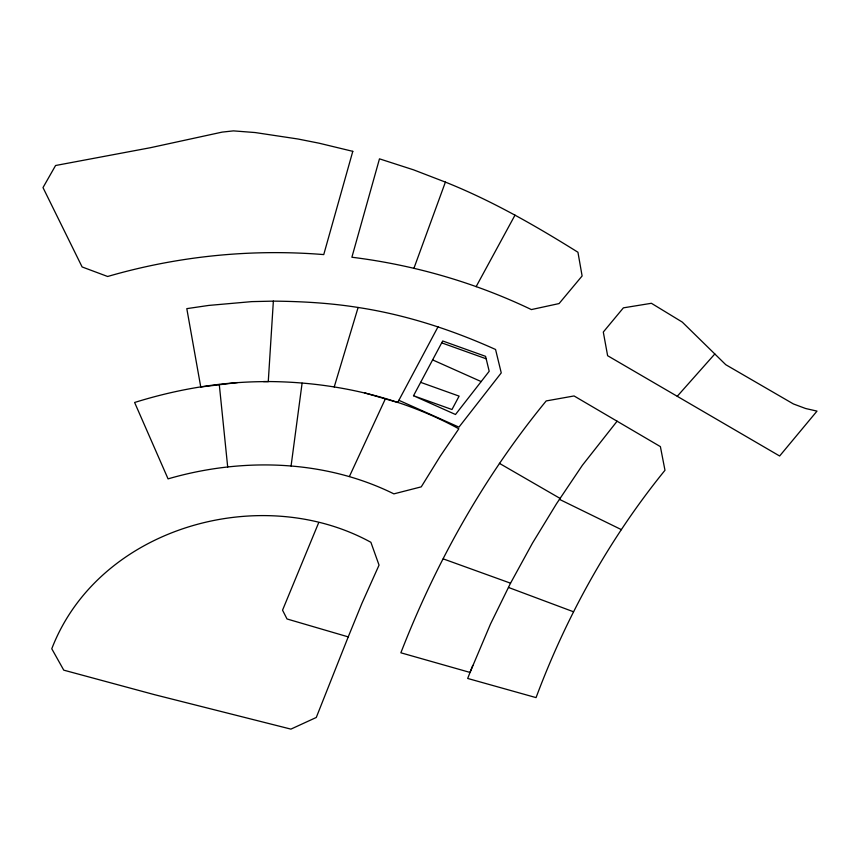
<?xml version="1.0" encoding="UTF-8"?>
<svg xmlns="http://www.w3.org/2000/svg" width="860" height="860" viewBox="0 0 860 860"><rect width="100%" height="100%" fill="white"/><g stroke="black" fill="none" stroke-linecap="round" stroke-linejoin="round"><path stroke-width="1.29" d="M398.868 400.298L458.95 427.14L501.251 372.896L495.564 349.483C451.683 329.724 405.748 314.76 358.115 307.471C330.089 303 301.709 301.398 273.362 301.129L268.266 381.646C222.966 381.367 177.805 388.989 134.612 402.48L168.065 478.869C241.789 457.391 324.36 459.487 393.88 493.866L421.26 486.846L440.341 456.036L458.831 428.796C399.233 396.374 331.111 381.206 263.472 381.55M291.067 466.045L302.096 383.162M334.228 386.946L358.115 307.471M413.907 268.352L445.394 182.105L413.617 169.861L379.475 158.842L351.89 257.237C413.993 264.923 474.935 282.542 531.383 309.579L559.075 303.569L582.112 275.974L577.942 252.249C535.511 225.75 491.952 200.692 445.394 182.105M472.774 665.436L467.679 678.454L536.059 697.611C566.633 615.674 609.783 538.177 664.974 470.28L660.394 446.619L574.061 395.955L546.197 400.932C484.384 476.139 436.084 562.161 400.867 652.794L470.022 672.434L490.533 623.951L510.539 583.188L532.501 543.079L556.495 503.767L582.36 465.303L617.093 421.206M348.236 636.884L361.877 603.451L379.045 565.117L370.886 542.294C260.354 481.664 98.588 527.298 51.772 648.762L63.758 670.155L154.252 694.601L290.916 729.119L316.276 717.466L348.236 636.884L287.025 618.974L282.542 610.181L318.694 522.654M349.396 476.504L385.495 398.556M438.138 326.596L397.707 402.48L364.898 392.956M413.51 395.74L442.696 340.979L485.577 356.341L489.2 371.273L455.499 414.498L413.51 395.74L451.973 409.521L459.111 396.127L420.647 382.345M476.117 286.681L515 215.14M677.261 396.277L714.821 353.976L682.249 322.07L651.396 303.29L623.392 307.848L603.301 332.046L607.622 355.707L779.633 456.004L817 411.112L805.616 408.511L793.393 403.942L725.743 364.683L714.821 353.976M273.362 301.129L251.776 301.623L208.69 305.429L186.803 308.643L200.756 386.989L237.521 382.539M441.696 342.861L486.169 358.792M443.233 558.882L510.539 583.188M508.475 587.445L573.502 611.772M432.612 359.888L481.17 381.582M559.441 499.348L621.414 529.652M499.402 463.346L560.075 498.413M219.278 384.463L227.696 467.034M352.793 151.338L323.747 254.592C251.055 248.69 177.665 256.119 107.64 276.49L82.119 266.955L43 187.588L55.578 165.507L150.274 147.737L222.181 132.107L233.447 130.881L255.13 132.547L297.936 138.998L319.06 143.19L352.793 151.338"/></g></svg>
